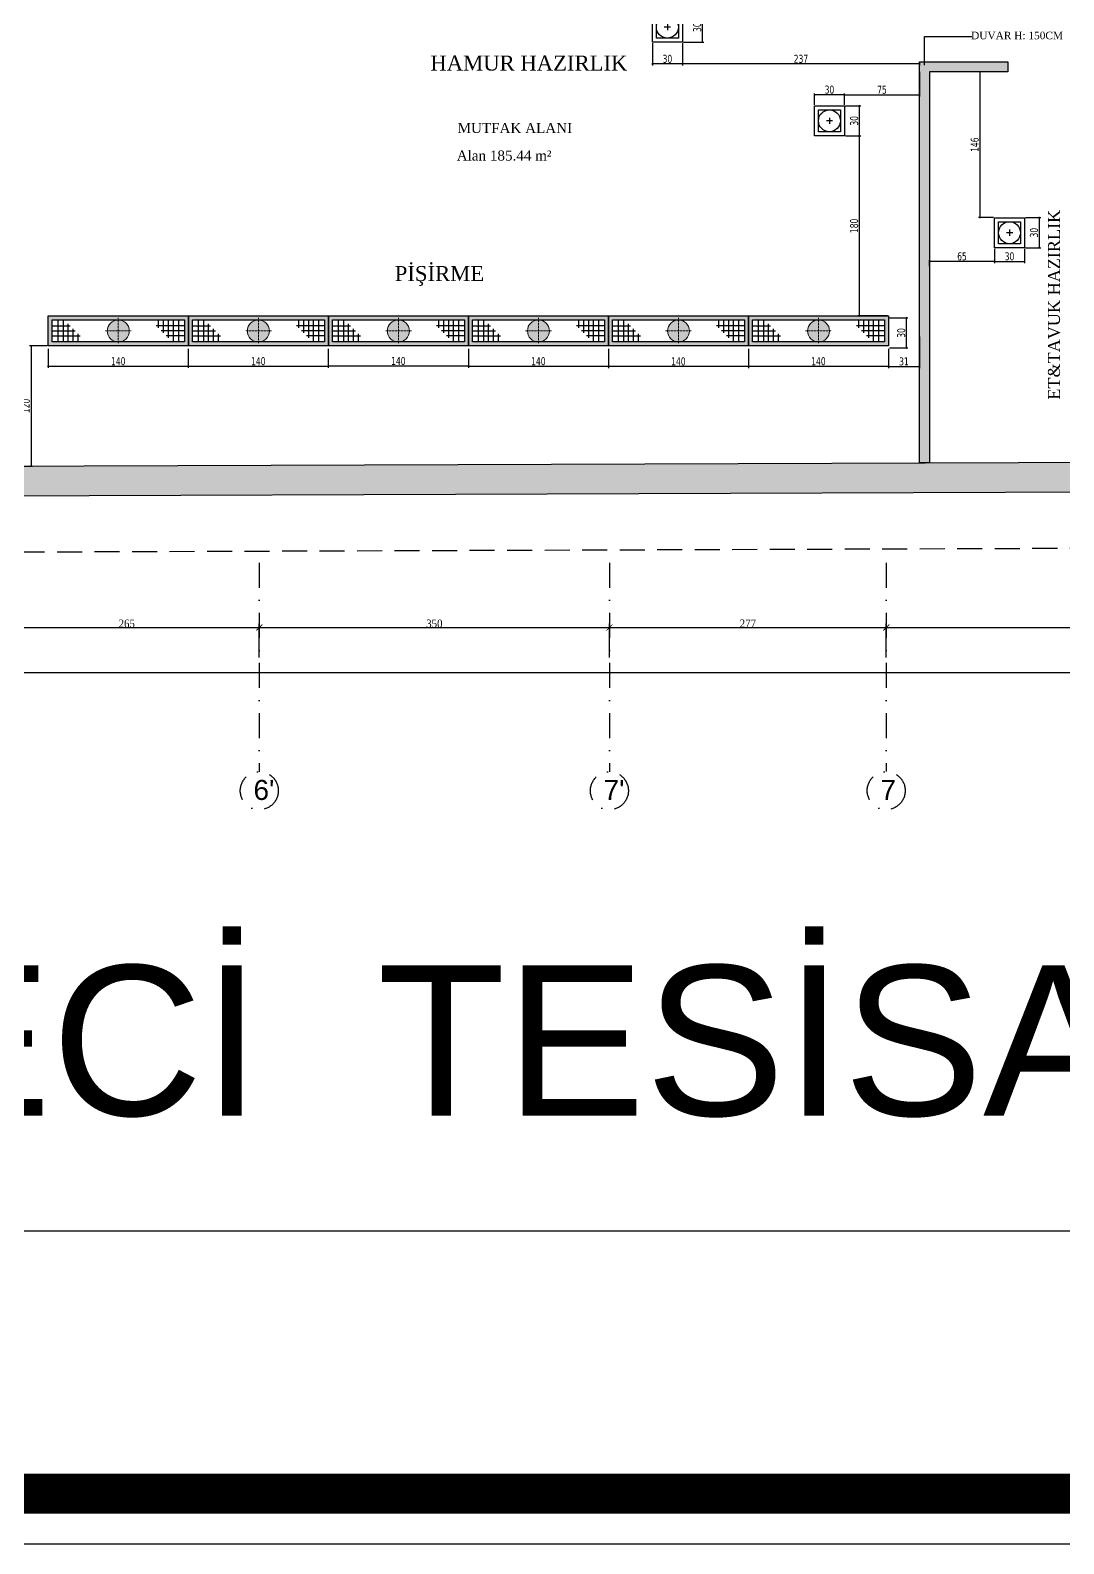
# Model space of a CAD drawing. Header units: millimetres. Extents: x -29311 to -3405, y 28913 to 42880.
# Drawn here: x -7453 to -6420, y 33829 to 35342 of the extents above; entities that cross this region are included whole.
import ezdxf
from ezdxf.enums import TextEntityAlignment as Align

# ---------------------------------------------------------------- set-up
doc = ezdxf.new("R2010")
doc.units = ezdxf.units.MM
for name, pattern in [('( Hidden )', [0.375, 0.25, -0.125]), ('DASHDOT', [1, 0.5, -0.25, 0, -0.25]), ('DASHDOT2', [0.5, 0.25, -0.125, 0, -0.125]), ('DASHED2', [0.375, 0.25, -0.125])]:
    doc.linetypes.add(name, pattern=pattern)
for name, color, linetype in [('A-AKS', 57, 'DASHDOT'), ('A-AKS.', 57, 'DASHDOT2'), ('A-BA', 1, 'Continuous'), ('A-MK-SUZGEC', 126, 'Continuous'), ('A-YAZI', 136, 'Continuous'), ('Duvar-150 cm', 8, 'Continuous'), ('Duvar-200 cm', 7, 'Continuous'), ('vaz_bina2', 161, 'Continuous'), ('yazı1', 7, 'Continuous'), ('Yazılar', 253, 'Continuous')]:
    doc.layers.add(name, color=color, linetype=linetype)
for name, color, linetype, lineweight in [('olcu-plan', 7, 'Continuous', 20), ('tarama-betonarme', 252, 'Continuous', 13), ('TES_SU', 150, 'Continuous', 25), ('yerizg-a', 7, 'Continuous', 15), ('yerizg-b', 7, 'Continuous', 9)]:
    doc.layers.add(name, color=color, linetype=linetype, lineweight=lineweight)
doc.styles.add('Dimension Text', font='tahoma.ttf', dxfattribs={"width": 0.8})
doc.styles.get("Standard").update_dxf_attribs({"font": 'arial.ttf'})
doc.styles.add('text1', font='arial.ttf')
doc.styles.add('YAZ-50', font='times.ttf', dxfattribs={"width": 0.9})
doc.dimstyles.new('1-50-plan', dxfattribs={"dimtxt": 8, "dimasz": 6, "dimexe": 4, "dimexo": 4, "dimgap": 0.00625, "dimtad": 1, "dimdec": 0, "dimrnd": 0.0005, "dimzin": 9, "dimdsep": 46, "dimtxsty": 'YAZ-50', "dimblk": 'ARCHTICK', "dimcen": 0.025, "dimdle": 4, "dimadec": 0, "dimazin": 0, "dimtfac": 1, "dimtdec": 0, "dimtmove": 0, "dimatfit": 3, "dimfxl": 30, "dimfxlon": 1, "dimarcsym": 0})
doc.dimstyles.new('AYG-OLCU 1 to 2', dxfattribs={"dimtxt": 4, "dimasz": 3, "dimexe": 1.5, "dimexo": 1, "dimgap": 1, "dimtad": 1, "dimdec": 0, "dimdsep": 46, "dimtxsty": 'Dimension Text', "dimblk": 'DOTSMALL', "dimcen": 0, "dimclrd": 256, "dimclre": 256, "dimclrt": 256, "dimadec": 0, "dimazin": 0, "dimtfac": 1, "dimtdec": 0, "dimtofl": 0, "dimtmove": 1, "dimatfit": 3, "dimfxl": 1, "dimarcsym": 0})

# ---------------------------------------------------------------- blocks, each defined once
blk = doc.blocks.new('ANTET')
at = {"color": 251, "const_width": 20, "elevation": 0}
blk.add_lwpolyline([(-18595.04, -50619.36), (-18595.04, -52600.11), (-14668.24, -52600.11), (-14668.24, -50619.36)], close=True, dxfattribs=at)
at = {"layer": 'Yazılar', "elevation": 0}
for points in [[(-18620.04, -50594.36), (-18620.04, -52625.11), (-14643.24, -52625.11), (-14643.24, -50594.36)], [(-18397.88, -50768.01), (-14785.5, -50768.01), (-14785.5, -52468.87), (-18397.88, -52468.87)]]:
    blk.add_lwpolyline(points, close=True, dxfattribs=at)
blk = doc.blocks.new('_ArchTick')
at = {"color": 0, "linetype": 'ByBlock', "const_width": 0.15}
blk.add_lwpolyline([(-0.5, -0.5), (0.5, 0.5)], dxfattribs=at)
blk = doc.blocks.new('*D292')
at = {"layer": 'DEFPOINTS', "color": 0, "transparency": 16777216}
for p in [(-7224.4, 34744.7), (-7489.4, 34523.1), (-7224.4, 34515.5)]:
    blk.add_point(p, dxfattribs=at)
at = {"layer": 'olcu-plan', "color": 0, "lineweight": -2, "transparency": 16777216}
for p, q in [((-7493.4, 34744.7), (-7220.4, 34744.7)), ((-7489.4, 34714.7), (-7489.4, 34748.7)), ((-7224.4, 34714.7), (-7224.4, 34748.7))]:
    blk.add_line(p, q, dxfattribs=at)
at = {"layer": 'olcu-plan', "color": 0, "lineweight": -2, "transparency": 16777216, "xscale": 6, "yscale": 6, "zscale": 6, "rotation": 180}
blk.add_blockref('_ArchTick', (-7489.4, 34744.7), dxfattribs=at)
at = {"layer": 'olcu-plan', "color": 0, "lineweight": -2, "transparency": 16777216, "xscale": 6, "yscale": 6, "zscale": 6}
blk.add_blockref('_ArchTick', (-7224.4, 34744.7), dxfattribs=at)
at = {"layer": 'olcu-plan', "color": 0, "transparency": 16777216, "insert": (-7356.9, 34748.7), "char_height": 8, "attachment_point": 5, "style": 'YAZ-50'}
blk.add_mtext('265', dxfattribs=at)
blk = doc.blocks.new('*D293')
at = {"layer": 'DEFPOINTS', "color": 0, "transparency": 16777216}
for p in [(-6874.4, 34744.7), (-7224.4, 34515.5), (-6874.4, 34511.2)]:
    blk.add_point(p, dxfattribs=at)
at = {"layer": 'olcu-plan', "color": 0, "lineweight": -2, "transparency": 16777216}
for p, q in [((-7228.4, 34744.7), (-6870.4, 34744.7)), ((-7224.4, 34714.7), (-7224.4, 34748.7)), ((-6874.4, 34714.7), (-6874.4, 34748.7))]:
    blk.add_line(p, q, dxfattribs=at)
at = {"layer": 'olcu-plan', "color": 0, "lineweight": -2, "transparency": 16777216, "xscale": 6, "yscale": 6, "zscale": 6, "rotation": 180}
blk.add_blockref('_ArchTick', (-7224.4, 34744.7), dxfattribs=at)
at = {"layer": 'olcu-plan', "color": 0, "lineweight": -2, "transparency": 16777216, "xscale": 6, "yscale": 6, "zscale": 6}
blk.add_blockref('_ArchTick', (-6874.4, 34744.7), dxfattribs=at)
at = {"layer": 'olcu-plan', "color": 0, "transparency": 16777216, "insert": (-7049.4, 34748.7), "char_height": 8, "attachment_point": 5, "style": 'YAZ-50'}
blk.add_mtext('350', dxfattribs=at)
blk = doc.blocks.new('*D294')
at = {"layer": 'DEFPOINTS', "color": 0, "transparency": 16777216}
for p in [(-6597.6, 34744.7), (-6874.4, 34511.2), (-6597.6, 34505.4)]:
    blk.add_point(p, dxfattribs=at)
at = {"layer": 'olcu-plan', "color": 0, "lineweight": -2, "transparency": 16777216}
for p, q in [((-6878.4, 34744.7), (-6593.6, 34744.7)), ((-6874.4, 34714.7), (-6874.4, 34748.7)), ((-6597.6, 34714.7), (-6597.6, 34748.7))]:
    blk.add_line(p, q, dxfattribs=at)
at = {"layer": 'olcu-plan', "color": 0, "lineweight": -2, "transparency": 16777216, "xscale": 6, "yscale": 6, "zscale": 6, "rotation": 180}
blk.add_blockref('_ArchTick', (-6874.4, 34744.7), dxfattribs=at)
at = {"layer": 'olcu-plan', "color": 0, "lineweight": -2, "transparency": 16777216, "xscale": 6, "yscale": 6, "zscale": 6}
blk.add_blockref('_ArchTick', (-6597.6, 34744.7), dxfattribs=at)
at = {"layer": 'olcu-plan', "color": 0, "transparency": 16777216, "insert": (-6736, 34748.8), "char_height": 8, "attachment_point": 5, "style": 'YAZ-50'}
blk.add_mtext('277', dxfattribs=at)
blk = doc.blocks.new('*D295')
at = {"layer": 'DEFPOINTS', "color": 0, "transparency": 16777216}
for p in [(-5882.1, 34744.7), (-5882.1, 34560.4), (-6597.6, 34505.4)]:
    blk.add_point(p, dxfattribs=at)
at = {"layer": 'olcu-plan', "color": 0, "lineweight": -2, "transparency": 16777216}
for p, q in [((-6601.6, 34744.7), (-5878.1, 34744.7)), ((-6597.6, 34714.7), (-6597.6, 34748.7)), ((-5882.1, 34714.7), (-5882.1, 34748.7))]:
    blk.add_line(p, q, dxfattribs=at)
at = {"layer": 'olcu-plan', "color": 0, "lineweight": -2, "transparency": 16777216, "xscale": 6, "yscale": 6, "zscale": 6, "rotation": 180}
blk.add_blockref('_ArchTick', (-6597.6, 34744.7), dxfattribs=at)
at = {"layer": 'olcu-plan', "color": 0, "lineweight": -2, "transparency": 16777216, "xscale": 6, "yscale": 6, "zscale": 6}
blk.add_blockref('_ArchTick', (-5882.1, 34744.7), dxfattribs=at)
at = {"layer": 'olcu-plan', "color": 0, "transparency": 16777216, "insert": (-6239.9, 34748.8), "char_height": 8, "attachment_point": 5, "style": 'YAZ-50'}
blk.add_mtext('715', dxfattribs=at)
blk = doc.blocks.new('*D303')
at = {"layer": 'DEFPOINTS', "color": 0, "transparency": 16777216}
for p in [(-10508.1, 34795.5), (-5495.1, 34795.5), (-5495.1, 34699.7)]:
    blk.add_point(p, dxfattribs=at)
at = {"layer": 'olcu-plan', "color": 0, "lineweight": -2, "transparency": 16777216}
for p, q in [((-10508.1, 34729.7), (-10508.1, 34695.7)), ((-5495.1, 34729.7), (-5495.1, 34695.7)), ((-10512.1, 34699.7), (-5491.1, 34699.7))]:
    blk.add_line(p, q, dxfattribs=at)
at = {"layer": 'olcu-plan', "color": 0, "lineweight": -2, "transparency": 16777216, "xscale": 6, "yscale": 6, "zscale": 6, "rotation": 180}
blk.add_blockref('_ArchTick', (-10508.1, 34699.7), dxfattribs=at)
at = {"layer": 'olcu-plan', "color": 0, "lineweight": -2, "transparency": 16777216, "xscale": 6, "yscale": 6, "zscale": 6}
blk.add_blockref('_ArchTick', (-5495.1, 34699.7), dxfattribs=at)
at = {"layer": 'olcu-plan', "color": 0, "transparency": 16777216, "insert": (-8001.6, 34703.8), "char_height": 8, "attachment_point": 5, "style": 'YAZ-50'}
blk.add_mtext('5013', dxfattribs=at)
blk = doc.blocks.new('AKS')
at = {"layer": 'A-AKS.', "ltscale": 100}
for p, q in [((3527.3, 50), (3527.3, -158.9)), ((3877.3, 50), (3877.3, -158.9)), ((4154, 50), (4154, -158.8))]:
    blk.add_line(p, q, dxfattribs=at)
for centre in [(3527.3, -177.9), (3877.3, -177.9), (4154, -177.8)]:
    blk.add_circle(centre, 19, dxfattribs=at)
at = {"layer": 'A-AKS.', "ltscale": 100, "char_height": 20, "width": 18.894, "attachment_point": 1, "style": 'text1'}
for s, insert in [("6'", (3521.5, -167.1)), ("7'", (3871.5, -167.1)), ('7', (4148.3, -167))]:
    blk.add_mtext(s, dxfattribs=dict(at, insert=insert))
blk = doc.blocks.new('Y-SIFON')
at = {"layer": 'yerizg-a', "color": 0, "linetype": 'Continuous'}
blk.add_circle((0, 0), 11, dxfattribs=at)
at = {"layer": 'yerizg-b', "color": 0, "linetype": 'DASHED2'}
for points in [[(-13, 0), (13, 0)], [(0, 13), (0, -13)]]:
    blk.add_lwpolyline(points, dxfattribs=at)
blk = doc.blocks.new('YS-140')
at = {"layer": 'TES_SU'}
h = blk.add_hatch(color=256, dxfattribs=at)
h.dxf.hatch_style = 1
h.paths.add_polyline_path([(93060.8, 14334.2), (93060.8, 14304.2), (93200.8, 14304.2), (93200.8, 14334.2)])
h.paths.add_polyline_path([(93064.8, 14330.2), (93196.8, 14330.2), (93196.8, 14308.2), (93064.8, 14308.2)], flags=16)
h.paths.add_polyline_path([(93080.8, 14324.2), (93080.8, 14319.2), (93085.8, 14319.2), (93085.8, 14314.2), (93070.8, 14314.2), (93070.8, 14324.2)], flags=0)
h.paths.add_polyline_path([(93119.8, 14319.2, -1), (93141.8, 14319.2, -1)], flags=16)
h.paths.add_polyline_path([(93190.8, 14324.2), (93190.8, 14314.2), (93180.8, 14314.2), (93180.8, 14319.2), (93175.8, 14319.2), (93175.8, 14324.2)], flags=0)
for p, q in [((93064.8, 14324.2), (93082.8, 14324.2)), ((93070.8, 14308.2), (93070.8, 14330.2)), ((93075.8, 14330.2), (93075.8, 14308.2)), ((93080.8, 14308.2), (93080.8, 14326.2)), ((93196.8, 14324.2), (93168.8, 14324.2)), ((93170.8, 14330.2), (93170.8, 14322.2)), ((93175.8, 14330.2), (93175.8, 14317.2)), ((93180.8, 14330.2), (93180.8, 14312.2)), ((93185.8, 14308.2), (93185.8, 14330.2)), ((93190.8, 14330.2), (93190.8, 14308.2)), ((93064.8, 14319.2), (93087.8, 14319.2)), ((93064.8, 14314.2), (93092.8, 14314.2)), ((93085.8, 14308.2), (93085.8, 14321.2)), ((93090.8, 14308.2), (93090.8, 14316.2)), ((93196.8, 14319.2), (93173.8, 14319.2)), ((93196.8, 14314.2), (93178.8, 14314.2))]:
    blk.add_line(p, q, dxfattribs=at)
at = {"layer": 'TES_SU', "color": 0}
blk.add_lwpolyline([(93060.8, 14334.2), (93200.8, 14334.2), (93200.8, 14304.2), (93060.8, 14304.2)], close=True, dxfattribs=at)
at = {"layer": 'TES_SU'}
blk.add_lwpolyline([(93064.8, 14330.2), (93196.8, 14330.2), (93196.8, 14308.2), (93064.8, 14308.2)], close=True, dxfattribs=at)
blk.add_blockref('Y-SIFON', (93130.8, 14319.2), dxfattribs=at)
blk = doc.blocks.new('süzgeç')
at = {"layer": 'A-MK-SUZGEC'}
for points in [[(85730.9, 14926.1), (85760.9, 14926.1), (85760.9, 14896.1), (85730.9, 14896.1)], [(85734.9, 14922.1), (85756.9, 14922.1), (85756.9, 14900.1), (85734.9, 14900.1)]]:
    blk.add_lwpolyline(points, close=True, dxfattribs=at)
for points in [[(85745.9, 14914.2), (85745.9, 14908)], [(85749.1, 14911.1), (85742.8, 14911.1)]]:
    blk.add_lwpolyline(points, dxfattribs=at)
blk.add_circle((85745.9, 14911.1), 11, dxfattribs=at)
blk = doc.blocks.new('_DotSmall')
at = {"color": 0, "linetype": 'ByBlock', "const_width": 0.5}
blk.add_lwpolyline([(-0.0625, 0, 1), (0.0625, 0, 1)], format="xyb", close=True, dxfattribs=at)
blk = doc.blocks.new('*D169')
at = {"layer": 'DEFPOINTS', "color": 0, "transparency": 16777216}
for p in [(-6801.4, 35359.8), (-6781.4, 35359.8), (-6801.4, 35329.8)]:
    blk.add_point(p, dxfattribs=at)
at = {"layer": 'TES_SU', "lineweight": -2, "transparency": 16777216}
for p, q in [((-6800.4, 35359.8), (-6779.9, 35359.8)), ((-6781.4, 35329.8), (-6781.4, 35359.8)), ((-6800.4, 35329.8), (-6779.9, 35329.8))]:
    blk.add_line(p, q, dxfattribs=at)
at = {"layer": 'TES_SU', "lineweight": -2, "transparency": 16777216, "xscale": 3, "yscale": 3, "zscale": 3}
for p, rotation in [((-6781.4, 35359.8), 90), ((-6781.4, 35329.8), 270)]:
    blk.add_blockref('_DotSmall', p, dxfattribs=dict(at, rotation=rotation))
at = {"layer": 'TES_SU', "transparency": 16777216, "insert": (-6786.6, 35344.8), "char_height": 8, "attachment_point": 5, "rotation": 90, "style": 'Dimension Text'}
blk.add_mtext('30', dxfattribs=at)
blk = doc.blocks.new('*D170')
at = {"layer": 'DEFPOINTS', "color": 0, "transparency": 16777216}
for p in [(-6831.4, 35329.8), (-6801.4, 35329.8), (-6831.4, 35308)]:
    blk.add_point(p, dxfattribs=at)
at = {"layer": 'TES_SU', "lineweight": -2, "transparency": 16777216}
for p, q in [((-6831.4, 35328.8), (-6831.4, 35306.5)), ((-6801.4, 35328.8), (-6801.4, 35306.5)), ((-6801.4, 35308), (-6831.4, 35308))]:
    blk.add_line(p, q, dxfattribs=at)
at = {"layer": 'TES_SU', "lineweight": -2, "transparency": 16777216, "xscale": 3, "yscale": 3, "zscale": 3, "rotation": 180}
blk.add_blockref('_DotSmall', (-6831.4, 35308), dxfattribs=at)
at = {"layer": 'TES_SU', "lineweight": -2, "transparency": 16777216, "xscale": 3, "yscale": 3, "zscale": 3}
blk.add_blockref('_DotSmall', (-6801.4, 35308), dxfattribs=at)
at = {"layer": 'TES_SU', "transparency": 16777216, "insert": (-6816.4, 35313.1), "char_height": 8, "attachment_point": 5, "style": 'Dimension Text'}
blk.add_mtext('30', dxfattribs=at)
blk = doc.blocks.new('*D172')
at = {"layer": 'DEFPOINTS', "color": 0, "transparency": 16777216}
for p in [(-6801.4, 35329.8), (-6801.4, 35308), (-6564.4, 35310.2)]:
    blk.add_point(p, dxfattribs=at)
at = {"layer": 'TES_SU', "lineweight": -2, "transparency": 16777216}
for p, q in [((-6801.4, 35328.8), (-6801.4, 35306.5)), ((-6564.4, 35308), (-6801.4, 35308)), ((-6564.4, 35309.2), (-6564.4, 35306.5))]:
    blk.add_line(p, q, dxfattribs=at)
at = {"layer": 'TES_SU', "lineweight": -2, "transparency": 16777216, "xscale": 3, "yscale": 3, "zscale": 3, "rotation": 180}
blk.add_blockref('_DotSmall', (-6801.4, 35308), dxfattribs=at)
at = {"layer": 'TES_SU', "lineweight": -2, "transparency": 16777216, "xscale": 3, "yscale": 3, "zscale": 3}
blk.add_blockref('_DotSmall', (-6564.4, 35308), dxfattribs=at)
at = {"layer": 'TES_SU', "transparency": 16777216, "insert": (-6682.9, 35313.1), "char_height": 8, "attachment_point": 5, "style": 'Dimension Text'}
blk.add_mtext('237', dxfattribs=at)
blk = doc.blocks.new('*D173')
at = {"layer": 'DEFPOINTS', "color": 0, "transparency": 16777216}
for p in [(-6669.4, 35277.1), (-6669.4, 35266.2), (-6639.4, 35266.2)]:
    blk.add_point(p, dxfattribs=at)
at = {"layer": 'TES_SU', "lineweight": -2, "transparency": 16777216}
for p, q in [((-6669.4, 35267.2), (-6669.4, 35278.6)), ((-6639.4, 35277.1), (-6669.4, 35277.1)), ((-6639.4, 35267.2), (-6639.4, 35278.6))]:
    blk.add_line(p, q, dxfattribs=at)
at = {"layer": 'TES_SU', "lineweight": -2, "transparency": 16777216, "xscale": 3, "yscale": 3, "zscale": 3, "rotation": 180}
blk.add_blockref('_DotSmall', (-6669.4, 35277.1), dxfattribs=at)
at = {"layer": 'TES_SU', "lineweight": -2, "transparency": 16777216, "xscale": 3, "yscale": 3, "zscale": 3}
blk.add_blockref('_DotSmall', (-6639.4, 35277.1), dxfattribs=at)
at = {"layer": 'TES_SU', "transparency": 16777216, "insert": (-6654.4, 35282.3), "char_height": 8, "attachment_point": 5, "style": 'Dimension Text'}
blk.add_mtext('30', dxfattribs=at)
blk = doc.blocks.new('*D174')
at = {"layer": 'DEFPOINTS', "color": 0, "transparency": 16777216}
for p in [(-6564.4, 35301.2), (-6564.4, 35277.1), (-6639.4, 35266.2)]:
    blk.add_point(p, dxfattribs=at)
at = {"layer": 'TES_SU', "lineweight": -2, "transparency": 16777216}
for p, q in [((-6564.4, 35300.2), (-6564.4, 35275.6)), ((-6639.4, 35267.2), (-6639.4, 35278.6)), ((-6639.4, 35277.1), (-6564.4, 35277.1))]:
    blk.add_line(p, q, dxfattribs=at)
at = {"layer": 'TES_SU', "lineweight": -2, "transparency": 16777216, "xscale": 3, "yscale": 3, "zscale": 3, "rotation": 180}
blk.add_blockref('_DotSmall', (-6639.4, 35277.1), dxfattribs=at)
at = {"layer": 'TES_SU', "lineweight": -2, "transparency": 16777216, "xscale": 3, "yscale": 3, "zscale": 3}
blk.add_blockref('_DotSmall', (-6564.4, 35277.1), dxfattribs=at)
at = {"layer": 'TES_SU', "transparency": 16777216, "insert": (-6601.9, 35282.2), "char_height": 8, "attachment_point": 5, "style": 'Dimension Text'}
blk.add_mtext('75', dxfattribs=at)
blk = doc.blocks.new('*D175')
at = {"layer": 'DEFPOINTS', "color": 0, "transparency": 16777216}
for p in [(-6639.4, 35266.2), (-6624.5, 35266.2), (-6639.4, 35236.2)]:
    blk.add_point(p, dxfattribs=at)
at = {"layer": 'TES_SU', "lineweight": -2, "transparency": 16777216}
for p, q in [((-6638.4, 35266.2), (-6623, 35266.2)), ((-6624.5, 35236.2), (-6624.5, 35266.2)), ((-6638.4, 35236.2), (-6623, 35236.2))]:
    blk.add_line(p, q, dxfattribs=at)
at = {"layer": 'TES_SU', "lineweight": -2, "transparency": 16777216, "xscale": 3, "yscale": 3, "zscale": 3}
for p, rotation in [((-6624.5, 35266.2), 90), ((-6624.5, 35236.2), 270)]:
    blk.add_blockref('_DotSmall', p, dxfattribs=dict(at, rotation=rotation))
at = {"layer": 'TES_SU', "transparency": 16777216, "insert": (-6629.7, 35251.2), "char_height": 8, "attachment_point": 5, "rotation": 90, "style": 'Dimension Text'}
blk.add_mtext('30', dxfattribs=at)
blk = doc.blocks.new('*D176')
at = {"layer": 'DEFPOINTS', "color": 0, "transparency": 16777216}
for p in [(-6735.4, 35024.2), (-6595.4, 35024.2), (-6735.4, 35005.8)]:
    blk.add_point(p, dxfattribs=at)
at = {"layer": 'TES_SU', "lineweight": -2, "transparency": 16777216}
for p, q in [((-6735.4, 35023.2), (-6735.4, 35004.3)), ((-6595.4, 35023.2), (-6595.4, 35004.3)), ((-6595.4, 35005.8), (-6735.4, 35005.8))]:
    blk.add_line(p, q, dxfattribs=at)
at = {"layer": 'TES_SU', "lineweight": -2, "transparency": 16777216, "xscale": 3, "yscale": 3, "zscale": 3, "rotation": 180}
blk.add_blockref('_DotSmall', (-6735.4, 35005.8), dxfattribs=at)
at = {"layer": 'TES_SU', "lineweight": -2, "transparency": 16777216, "xscale": 3, "yscale": 3, "zscale": 3}
blk.add_blockref('_DotSmall', (-6595.4, 35005.8), dxfattribs=at)
at = {"layer": 'TES_SU', "transparency": 16777216, "insert": (-6665.4, 35010.9), "char_height": 8, "attachment_point": 5, "style": 'Dimension Text'}
blk.add_mtext('140', dxfattribs=at)
blk = doc.blocks.new('*D177')
at = {"layer": 'DEFPOINTS', "color": 0, "transparency": 16777216}
for p in [(-6595.4, 35054.2), (-6577.5, 35054.2), (-6595.4, 35024.2)]:
    blk.add_point(p, dxfattribs=at)
at = {"layer": 'TES_SU', "lineweight": -2, "transparency": 16777216}
for p, q in [((-6594.4, 35054.2), (-6576, 35054.2)), ((-6577.5, 35024.2), (-6577.5, 35054.2)), ((-6594.4, 35024.2), (-6576, 35024.2))]:
    blk.add_line(p, q, dxfattribs=at)
at = {"layer": 'TES_SU', "lineweight": -2, "transparency": 16777216, "xscale": 3, "yscale": 3, "zscale": 3}
for p, rotation in [((-6577.5, 35054.2), 90), ((-6577.5, 35024.2), 270)]:
    blk.add_blockref('_DotSmall', p, dxfattribs=dict(at, rotation=rotation))
at = {"layer": 'TES_SU', "transparency": 16777216, "insert": (-6582.7, 35039.2), "char_height": 8, "attachment_point": 5, "rotation": 90, "style": 'Dimension Text'}
blk.add_mtext('30', dxfattribs=at)
blk = doc.blocks.new('*D178')
at = {"layer": 'DEFPOINTS', "color": 0, "transparency": 16777216}
for p in [(-6639.4, 35236.2), (-6624.5, 35236.2), (-6595.4, 35056.2)]:
    blk.add_point(p, dxfattribs=at)
at = {"layer": 'TES_SU', "lineweight": -2, "transparency": 16777216}
for p, q in [((-6638.4, 35236.2), (-6623, 35236.2)), ((-6624.5, 35056.2), (-6624.5, 35236.2)), ((-6596.4, 35056.2), (-6626, 35056.2))]:
    blk.add_line(p, q, dxfattribs=at)
at = {"layer": 'TES_SU', "lineweight": -2, "transparency": 16777216, "xscale": 3, "yscale": 3, "zscale": 3}
for p, rotation in [((-6624.5, 35236.2), 90), ((-6624.5, 35056.2), 270)]:
    blk.add_blockref('_DotSmall', p, dxfattribs=dict(at, rotation=rotation))
at = {"layer": 'TES_SU', "transparency": 16777216, "insert": (-6629.7, 35146.2), "char_height": 8, "attachment_point": 5, "rotation": 90, "style": 'Dimension Text'}
blk.add_mtext('180', dxfattribs=at)
blk = doc.blocks.new('*D179')
at = {"layer": 'DEFPOINTS', "color": 0, "transparency": 16777216}
for p in [(-6875.4, 35024.2), (-6735.4, 35024.2), (-6875.4, 35005.6)]:
    blk.add_point(p, dxfattribs=at)
at = {"layer": 'TES_SU', "lineweight": -2, "transparency": 16777216}
for p, q in [((-6875.4, 35023.2), (-6875.4, 35004.1)), ((-6735.4, 35023.2), (-6735.4, 35004.1)), ((-6735.4, 35005.6), (-6875.4, 35005.6))]:
    blk.add_line(p, q, dxfattribs=at)
at = {"layer": 'TES_SU', "lineweight": -2, "transparency": 16777216, "xscale": 3, "yscale": 3, "zscale": 3, "rotation": 180}
blk.add_blockref('_DotSmall', (-6875.4, 35005.6), dxfattribs=at)
at = {"layer": 'TES_SU', "lineweight": -2, "transparency": 16777216, "xscale": 3, "yscale": 3, "zscale": 3}
blk.add_blockref('_DotSmall', (-6735.4, 35005.6), dxfattribs=at)
at = {"layer": 'TES_SU', "transparency": 16777216, "insert": (-6805.4, 35010.7), "char_height": 8, "attachment_point": 5, "style": 'Dimension Text'}
blk.add_mtext('140', dxfattribs=at)
blk = doc.blocks.new('*D180')
at = {"layer": 'DEFPOINTS', "color": 0, "transparency": 16777216}
for p in [(-6564.4, 35104.7), (-6595.4, 35024.2), (-6564.4, 35005.6)]:
    blk.add_point(p, dxfattribs=at)
at = {"layer": 'TES_SU', "lineweight": -2, "transparency": 16777216}
for p, q in [((-6564.4, 35035.6), (-6564.4, 35004.1)), ((-6595.4, 35023.2), (-6595.4, 35004.1)), ((-6595.4, 35005.6), (-6564.4, 35005.6))]:
    blk.add_line(p, q, dxfattribs=at)
at = {"layer": 'TES_SU', "lineweight": -2, "transparency": 16777216, "xscale": 3, "yscale": 3, "zscale": 3, "rotation": 180}
blk.add_blockref('_DotSmall', (-6595.4, 35005.6), dxfattribs=at)
at = {"layer": 'TES_SU', "lineweight": -2, "transparency": 16777216, "xscale": 3, "yscale": 3, "zscale": 3}
blk.add_blockref('_DotSmall', (-6564.4, 35005.6), dxfattribs=at)
at = {"layer": 'TES_SU', "transparency": 16777216, "insert": (-6579.9, 35010.7), "char_height": 8, "attachment_point": 5, "style": 'Dimension Text'}
blk.add_mtext('31', dxfattribs=at)
blk = doc.blocks.new('*D181')
at = {"layer": 'DEFPOINTS', "color": 0, "transparency": 16777216}
for p in [(-7015.4, 35024.2), (-6875.4, 35024.2), (-7015.4, 35005.8)]:
    blk.add_point(p, dxfattribs=at)
at = {"layer": 'TES_SU', "lineweight": -2, "transparency": 16777216}
for p, q in [((-7015.4, 35023.2), (-7015.4, 35004.3)), ((-6875.4, 35023.2), (-6875.4, 35004.3)), ((-6875.4, 35005.8), (-7015.4, 35005.8))]:
    blk.add_line(p, q, dxfattribs=at)
at = {"layer": 'TES_SU', "lineweight": -2, "transparency": 16777216, "xscale": 3, "yscale": 3, "zscale": 3, "rotation": 180}
blk.add_blockref('_DotSmall', (-7015.4, 35005.8), dxfattribs=at)
at = {"layer": 'TES_SU', "lineweight": -2, "transparency": 16777216, "xscale": 3, "yscale": 3, "zscale": 3}
blk.add_blockref('_DotSmall', (-6875.4, 35005.8), dxfattribs=at)
at = {"layer": 'TES_SU', "transparency": 16777216, "insert": (-6945.4, 35010.9), "char_height": 8, "attachment_point": 5, "style": 'Dimension Text'}
blk.add_mtext('140', dxfattribs=at)
blk = doc.blocks.new('*D182')
at = {"layer": 'DEFPOINTS', "color": 0, "transparency": 16777216}
for p in [(-7155.4, 35024.2), (-7015.4, 35024.2), (-7155.4, 35005.9)]:
    blk.add_point(p, dxfattribs=at)
at = {"layer": 'TES_SU', "lineweight": -2, "transparency": 16777216}
for p, q in [((-7155.4, 35023.2), (-7155.4, 35004.4)), ((-7015.4, 35023.2), (-7015.4, 35004.4)), ((-7015.4, 35005.9), (-7155.4, 35005.9))]:
    blk.add_line(p, q, dxfattribs=at)
at = {"layer": 'TES_SU', "lineweight": -2, "transparency": 16777216, "xscale": 3, "yscale": 3, "zscale": 3, "rotation": 180}
blk.add_blockref('_DotSmall', (-7155.4, 35005.9), dxfattribs=at)
at = {"layer": 'TES_SU', "lineweight": -2, "transparency": 16777216, "xscale": 3, "yscale": 3, "zscale": 3}
blk.add_blockref('_DotSmall', (-7015.4, 35005.9), dxfattribs=at)
at = {"layer": 'TES_SU', "transparency": 16777216, "insert": (-7085.4, 35011.1), "char_height": 8, "attachment_point": 5, "style": 'Dimension Text'}
blk.add_mtext('140', dxfattribs=at)
blk = doc.blocks.new('*D183')
at = {"layer": 'DEFPOINTS', "color": 0, "transparency": 16777216}
for p in [(-7295.4, 35024.2), (-7155.4, 35024.2), (-7295.4, 35005.8)]:
    blk.add_point(p, dxfattribs=at)
at = {"layer": 'TES_SU', "lineweight": -2, "transparency": 16777216}
for p, q in [((-7295.4, 35023.2), (-7295.4, 35004.3)), ((-7155.4, 35023.2), (-7155.4, 35004.3)), ((-7155.4, 35005.8), (-7295.4, 35005.8))]:
    blk.add_line(p, q, dxfattribs=at)
at = {"layer": 'TES_SU', "lineweight": -2, "transparency": 16777216, "xscale": 3, "yscale": 3, "zscale": 3, "rotation": 180}
blk.add_blockref('_DotSmall', (-7295.4, 35005.8), dxfattribs=at)
at = {"layer": 'TES_SU', "lineweight": -2, "transparency": 16777216, "xscale": 3, "yscale": 3, "zscale": 3}
blk.add_blockref('_DotSmall', (-7155.4, 35005.8), dxfattribs=at)
at = {"layer": 'TES_SU', "transparency": 16777216, "insert": (-7225.4, 35010.9), "char_height": 8, "attachment_point": 5, "style": 'Dimension Text'}
blk.add_mtext('140', dxfattribs=at)
blk = doc.blocks.new('*D184')
at = {"layer": 'DEFPOINTS', "color": 0, "transparency": 16777216}
for p in [(-7435.4, 35024.2), (-7295.4, 35024.2), (-7435.4, 35005.8)]:
    blk.add_point(p, dxfattribs=at)
at = {"layer": 'TES_SU', "lineweight": -2, "transparency": 16777216}
for p, q in [((-7435.4, 35023.2), (-7435.4, 35004.3)), ((-7295.4, 35023.2), (-7295.4, 35004.3)), ((-7295.4, 35005.8), (-7435.4, 35005.8))]:
    blk.add_line(p, q, dxfattribs=at)
at = {"layer": 'TES_SU', "lineweight": -2, "transparency": 16777216, "xscale": 3, "yscale": 3, "zscale": 3, "rotation": 180}
blk.add_blockref('_DotSmall', (-7435.4, 35005.8), dxfattribs=at)
at = {"layer": 'TES_SU', "lineweight": -2, "transparency": 16777216, "xscale": 3, "yscale": 3, "zscale": 3}
blk.add_blockref('_DotSmall', (-7295.4, 35005.8), dxfattribs=at)
at = {"layer": 'TES_SU', "transparency": 16777216, "insert": (-7365.4, 35010.9), "char_height": 8, "attachment_point": 5, "style": 'Dimension Text'}
blk.add_mtext('140', dxfattribs=at)
blk = doc.blocks.new('*D185')
at = {"layer": 'DEFPOINTS', "color": 0, "transparency": 16777216}
for p in [(-7435.4, 35026.2), (-7486.8, 34906.2), (-7452.6, 34906.2)]:
    blk.add_point(p, dxfattribs=at)
at = {"layer": 'TES_SU', "lineweight": -2, "transparency": 16777216}
for p, q in [((-7436.4, 35026.2), (-7454.1, 35026.2)), ((-7452.6, 35026.2), (-7452.6, 34906.2)), ((-7482.6, 34906.2), (-7451.1, 34906.2))]:
    blk.add_line(p, q, dxfattribs=at)
at = {"layer": 'TES_SU', "lineweight": -2, "transparency": 16777216, "xscale": 3, "yscale": 3, "zscale": 3}
for p, rotation in [((-7452.6, 35026.2), 90), ((-7452.6, 34906.2), 270)]:
    blk.add_blockref('_DotSmall', p, dxfattribs=dict(at, rotation=rotation))
at = {"layer": 'TES_SU', "transparency": 16777216, "insert": (-7457.8, 34966.2), "char_height": 8, "attachment_point": 5, "rotation": 90, "style": 'Dimension Text'}
blk.add_mtext('120', dxfattribs=at)
blk = doc.blocks.new('*D156')
at = {"layer": 'DEFPOINTS', "color": 0, "transparency": 16777216}
for p in [(-6489.4, 35124.4), (-6554.4, 35110.5), (-6554.4, 35104.8)]:
    blk.add_point(p, dxfattribs=at)
at = {"layer": 'TES_SU', "lineweight": -2, "transparency": 16777216}
for p, q in [((-6489.4, 35123.4), (-6489.4, 35109)), ((-6554.4, 35105.8), (-6554.4, 35112)), ((-6489.4, 35110.5), (-6554.4, 35110.5))]:
    blk.add_line(p, q, dxfattribs=at)
at = {"layer": 'TES_SU', "lineweight": -2, "transparency": 16777216, "xscale": 3, "yscale": 3, "zscale": 3, "rotation": 180}
blk.add_blockref('_DotSmall', (-6554.4, 35110.5), dxfattribs=at)
at = {"layer": 'TES_SU', "lineweight": -2, "transparency": 16777216, "xscale": 3, "yscale": 3, "zscale": 3}
blk.add_blockref('_DotSmall', (-6489.4, 35110.5), dxfattribs=at)
at = {"layer": 'TES_SU', "transparency": 16777216, "insert": (-6521.9, 35115.7), "char_height": 8, "attachment_point": 5, "style": 'Dimension Text'}
blk.add_mtext('65', dxfattribs=at)
blk = doc.blocks.new('*D157')
at = {"layer": 'DEFPOINTS', "color": 0, "transparency": 16777216}
for p in [(-6489.4, 35124.4), (-6459.4, 35124.4), (-6459.4, 35110.5)]:
    blk.add_point(p, dxfattribs=at)
at = {"layer": 'TES_SU', "lineweight": -2, "transparency": 16777216}
for p, q in [((-6489.4, 35123.4), (-6489.4, 35109)), ((-6459.4, 35123.4), (-6459.4, 35109)), ((-6489.4, 35110.5), (-6459.4, 35110.5))]:
    blk.add_line(p, q, dxfattribs=at)
at = {"layer": 'TES_SU', "lineweight": -2, "transparency": 16777216, "xscale": 3, "yscale": 3, "zscale": 3, "rotation": 180}
blk.add_blockref('_DotSmall', (-6489.4, 35110.5), dxfattribs=at)
at = {"layer": 'TES_SU', "lineweight": -2, "transparency": 16777216, "xscale": 3, "yscale": 3, "zscale": 3}
blk.add_blockref('_DotSmall', (-6459.4, 35110.5), dxfattribs=at)
at = {"layer": 'TES_SU', "transparency": 16777216, "insert": (-6474.4, 35115.7), "char_height": 8, "attachment_point": 5, "style": 'Dimension Text'}
blk.add_mtext('30', dxfattribs=at)
blk = doc.blocks.new('*D158')
at = {"layer": 'DEFPOINTS', "color": 0, "transparency": 16777216}
for p in [(-6503.9, 35300.2), (-6476, 35300.2), (-6489.4, 35154.4)]:
    blk.add_point(p, dxfattribs=at)
at = {"layer": 'TES_SU', "lineweight": -2, "transparency": 16777216}
for p, q in [((-6477, 35300.2), (-6505.4, 35300.2)), ((-6503.9, 35154.4), (-6503.9, 35300.2)), ((-6490.4, 35154.4), (-6505.4, 35154.4))]:
    blk.add_line(p, q, dxfattribs=at)
at = {"layer": 'TES_SU', "lineweight": -2, "transparency": 16777216, "xscale": 3, "yscale": 3, "zscale": 3}
for p, rotation in [((-6503.9, 35300.2), 90), ((-6503.9, 35154.4), 270)]:
    blk.add_blockref('_DotSmall', p, dxfattribs=dict(at, rotation=rotation))
at = {"layer": 'TES_SU', "transparency": 16777216, "insert": (-6509.1, 35227.3), "char_height": 8, "attachment_point": 5, "rotation": 90, "style": 'Dimension Text'}
blk.add_mtext('146', dxfattribs=at)
blk = doc.blocks.new('*D159')
at = {"layer": 'DEFPOINTS', "color": 0, "transparency": 16777216}
for p in [(-6459.4, 35154.4), (-6459.4, 35124.4), (-6444.7, 35124.4)]:
    blk.add_point(p, dxfattribs=at)
at = {"layer": 'TES_SU', "lineweight": -2, "transparency": 16777216}
for p, q in [((-6458.4, 35154.4), (-6443.2, 35154.4)), ((-6444.7, 35154.4), (-6444.7, 35124.4)), ((-6458.4, 35124.4), (-6443.2, 35124.4))]:
    blk.add_line(p, q, dxfattribs=at)
at = {"layer": 'TES_SU', "lineweight": -2, "transparency": 16777216, "xscale": 3, "yscale": 3, "zscale": 3}
for p, rotation in [((-6444.7, 35154.4), 90), ((-6444.7, 35124.4), 270)]:
    blk.add_blockref('_DotSmall', p, dxfattribs=dict(at, rotation=rotation))
at = {"layer": 'TES_SU', "transparency": 16777216, "insert": (-6449.9, 35139.4), "char_height": 8, "attachment_point": 5, "rotation": 90, "style": 'Dimension Text'}
blk.add_mtext('30', dxfattribs=at)

msp = doc.modelspace()

# ---------------------------------------------------------------- hatches: boundary and pattern name
at = {"layer": 'Duvar-150 cm'}
h = msp.add_hatch(color=256, dxfattribs=at)
h.dxf.hatch_style = 1
h.paths.add_polyline_path([(-6554.37, 34969.39), (-6554.37, 35300.19), (-6475.97, 35300.19), (-6475.97, 35310.19), (-6564.37, 35310.19), (-6564.37, 35300.19), (-6564.37, 34909.47), (-6554.37, 34909.5)])
h.paths.add_polyline_path([(-6198.78, 35310.12), (-6385.97, 35310.12), (-6385.97, 35300.12), (-6293.78, 35300.12), (-6293.78, 34910.15), (-6283.78, 34910.18), (-6283.78, 35300.12), (-6238.78, 35300.12), (-6198.78, 35300.12)])
h.paths.add_polyline_path([(-6281.5, 35050.34), (-6281.5, 35072.91), (-6294.97, 35072.91), (-6294.97, 35050.34)], flags=25)
at = {"layer": 'tarama-betonarme'}
h = msp.add_hatch(dxfattribs=at)
h.set_pattern_fill('ANSI35', color=256, scale=25, style=0)
h.set_pattern_definition([(45, (-57572.966, 50245.5134), (-4.4194174, 4.4194174), []), (45, (-57568.547, 50245.5134), (-4.4194174, 4.4194174), [7.8125, -1.5625, 0, -1.5625])])
h.paths.add_polyline_path([(-10481.78, 34895.54), (-10717.69, 36702.95), (-5913.13, 36889.18), (-5531.42, 34913.14)], flags=16)
h.paths.add_polyline_path([(-10508.1, 34865.45), (-10751.69, 36731.65), (-5888.56, 36920.15), (-5495.1, 34883.26)])

# ---------------------------------------------------------------- linework, layer by layer
at = {"layer": 'A-BA'}
msp.add_line((-5495.1, 34883.26), (-10508.1, 34865.45), dxfattribs=at)
msp.add_lwpolyline([(-10717.69, 36702.95), (-10481.78, 34895.54), (-5531.42, 34913.14)], dxfattribs=at)
at = {"layer": 'A-YAZI'}
msp.add_lwpolyline([(-6559.53, 35306.71), (-6559.53, 35335.61), (-6512.07, 35335.61)], dxfattribs=at)
at = {"layer": 'Duvar-150 cm'}
msp.add_lwpolyline([(-6564.37, 35310.19), (-6475.97, 35310.19), (-6475.97, 35300.19), (-6554.37, 35300.19), (-6554.37, 34909.39), (-6564.37, 34909.28), (-6564.37, 35300.19), (-6564.37, 35300.19), (-6564.37, 35310.19)], dxfattribs=at)
at = {"layer": 'vaz_bina2', "linetype": '( Hidden )', "ltscale": 100}
msp.add_lwpolyline([(-10745.16, 36675.77), (-10501.58, 34809.57), (-5488.57, 34827.39), (-4470.79, 34831), (-4739.72, 36223.25), (-4981.51, 36705.57), (-5309.76, 36996.23), (-5666.95, 37184.85), (-6038.1, 37294.92), (-6406.89, 37344.3), (-10810.15, 37173.63)], close=True, dxfattribs=at)

# ---------------------------------------------------------------- block references
at = {"xscale": 2, "yscale": 2, "zscale": 2}
msp.add_blockref('ANTET', (25559.14, 139079.37, 0), dxfattribs=at)
at = {"layer": 'A-AKS'}
msp.add_blockref('AKS', (-10751.69, 34759.57), dxfattribs=at)
at = {"layer": 'A-MK-SUZGEC'}
for p in [(-92562.36, 20433.67), (-92400.32, 20340.09), (-92220.32, 20228.29)]:
    msp.add_blockref('süzgeç', p, dxfattribs=at)
at = {"layer": 'Duvar-200 cm'}
for p in [(-100496.13, 20722.03), (-100356.13, 20722.03), (-100216.13, 20722.03), (-100076.13, 20722.03), (-99936.13, 20722.03), (-99796.13, 20722.03)]:
    msp.add_blockref('YS-140', p, dxfattribs=at)

# ---------------------------------------------------------------- texts
at = {"layer": 'A-YAZI', "style": 'YAZ-50'}
for s, height, p in [('DUVAR H: 150CM', 7.5, (-6466.88, 35332.73)), ('HAMUR HAZIRLIK', 15, (-6954.91, 35301.39)), ('MUTFAK ALANI', 10, (-6968.93, 35239)), ('Alan 185.44 m²', 10, (-6979.67, 35211.48)), ('PİŞİRME', 15, (-7044.27, 35091.07))]:
    msp.add_text(s, height=height, dxfattribs=at).set_placement(p, align=Align.CENTER)
msp.add_text('ET&TAVUK HAZIRLIK', height=12, rotation=90, dxfattribs=at).set_placement((-6423.95, 35067.39), align=Align.CENTER)
at = {"layer": 'yazı1', "insert": (-9620.78, 34407.05), "char_height": 150, "width": 4547.0905, "attachment_point": 1}
msp.add_mtext('MUTFAK  YER SÜZGECİ  TESİSAT PLANI', dxfattribs=at)

# ---------------------------------------------------------------- dimensions: what is measured, and where the dimension line sits
at = {"layer": 'olcu-plan'}
for base, p1, p2, picture, middle in [((-5495.1, 34699.74), (-10508.1, 34795.51), (-5495.1, 34795.51), '*D303', (-8001.6, 34703.82)), ((-7224.41, 34744.67), (-7489.41, 34523.06), (-7224.41, 34515.48), '*D292', (-7356.91, 34748.75)), ((-6874.41, 34744.67), (-7224.41, 34515.48), (-6874.41, 34511.16), '*D293', (-7049.41, 34748.75)), ((-6597.64, 34744.67), (-6874.41, 34511.16), (-6597.64, 34505.42), '*D294', (-6736.03, 34748.76)), ((-5882.1447, 34744.6698), (-6597.6413, 34505.4174), (-5882.1447, 34560.4077), '*D295', (-6239.893, 34748.7568))]:
    dim = msp.add_linear_dim(base=base, p1=p1, p2=p2, dimstyle='1-50-plan', dxfattribs=at)
    dim.commit()
    dim.dimension.update_dxf_attribs({"geometry": picture, "text_midpoint": middle})
at = {"layer": 'TES_SU'}
for base, p1, p2, picture, middle in [((-6781.43, 35359.76), (-6801.41, 35329.76), (-6801.41, 35359.76), '*D169', (-6786.6, 35344.76)), ((-6503.92, 35300.19), (-6489.37, 35154.39), (-6475.97, 35300.19), '*D158', (-6509.08, 35227.29)), ((-6624.48, 35266.19), (-6639.37, 35236.19), (-6639.37, 35266.19), '*D175', (-6629.65, 35251.19)), ((-6624.48, 35236.19), (-6595.37, 35056.21), (-6639.37, 35236.19), '*D178', (-6629.67, 35146.2)), ((-6444.69, 35124.39), (-6459.37, 35154.39), (-6459.37, 35124.39), '*D159', (-6449.86, 35139.39)), ((-6577.51, 35054.21), (-6595.37, 35024.21), (-6595.37, 35054.21), '*D177', (-6582.67, 35039.21)), ((-7452.61, 34906.19), (-7435.37, 35026.21), (-7486.78, 34906.19), '*D185', (-7457.77, 34966.2))]:
    dim = msp.add_linear_dim(base=base, p1=p1, p2=p2, angle=90, dimstyle='AYG-OLCU 1 to 2', override={"dimtxt": 8, "dimfxl": 30, "dimfxlon": 1}, dxfattribs=at)
    dim.commit()
    dim.dimension.update_dxf_attribs({"geometry": picture, "text_midpoint": middle})
for base, p1, p2, picture, middle in [((-6831.41, 35307.97), (-6801.41, 35329.76), (-6831.41, 35329.76), '*D170', (-6816.41, 35313.14)), ((-6801.41, 35307.97), (-6564.37, 35310.19), (-6801.41, 35329.76), '*D172', (-6682.89, 35313.14)), ((-6669.37, 35277.13), (-6639.37, 35266.19), (-6669.37, 35266.19), '*D173', (-6654.37, 35282.3)), ((-6564.37, 35277.13), (-6639.37, 35266.19), (-6564.37, 35301.19), '*D174', (-6601.87, 35282.22)), ((-6554.37, 35110.5), (-6489.37, 35124.39), (-6554.37, 35104.79), '*D156', (-6521.87, 35115.66)), ((-6459.37, 35110.5), (-6489.37, 35124.39), (-6459.37, 35124.39), '*D157', (-6474.37, 35115.67)), ((-6564.37, 35005.57), (-6595.37, 35024.21), (-6564.37, 35104.74), '*D180', (-6579.87, 35010.74)), ((-7435.37, 35005.76), (-7295.37, 35024.21), (-7435.37, 35024.21), '*D184', (-7365.37, 35010.92)), ((-7295.37, 35005.76), (-7155.37, 35024.21), (-7295.37, 35024.21), '*D183', (-7225.37, 35010.92)), ((-7155.37, 35005.95), (-7015.37, 35024.21), (-7155.37, 35024.21), '*D182', (-7085.37, 35011.11)), ((-7015.37, 35005.76), (-6875.37, 35024.21), (-7015.37, 35024.21), '*D181', (-6945.37, 35010.92)), ((-6875.37, 35005.57), (-6735.37, 35024.21), (-6875.37, 35024.21), '*D179', (-6805.37, 35010.74)), ((-6735.37, 35005.76), (-6595.37, 35024.21), (-6735.37, 35024.21), '*D176', (-6665.37, 35010.92))]:
    dim = msp.add_linear_dim(base=base, p1=p1, p2=p2, dimstyle='AYG-OLCU 1 to 2', override={"dimtxt": 8, "dimfxl": 30, "dimfxlon": 1}, dxfattribs=at)
    dim.commit()
    dim.dimension.update_dxf_attribs({"geometry": picture, "text_midpoint": middle})

doc.saveas('drawing.dxf')
